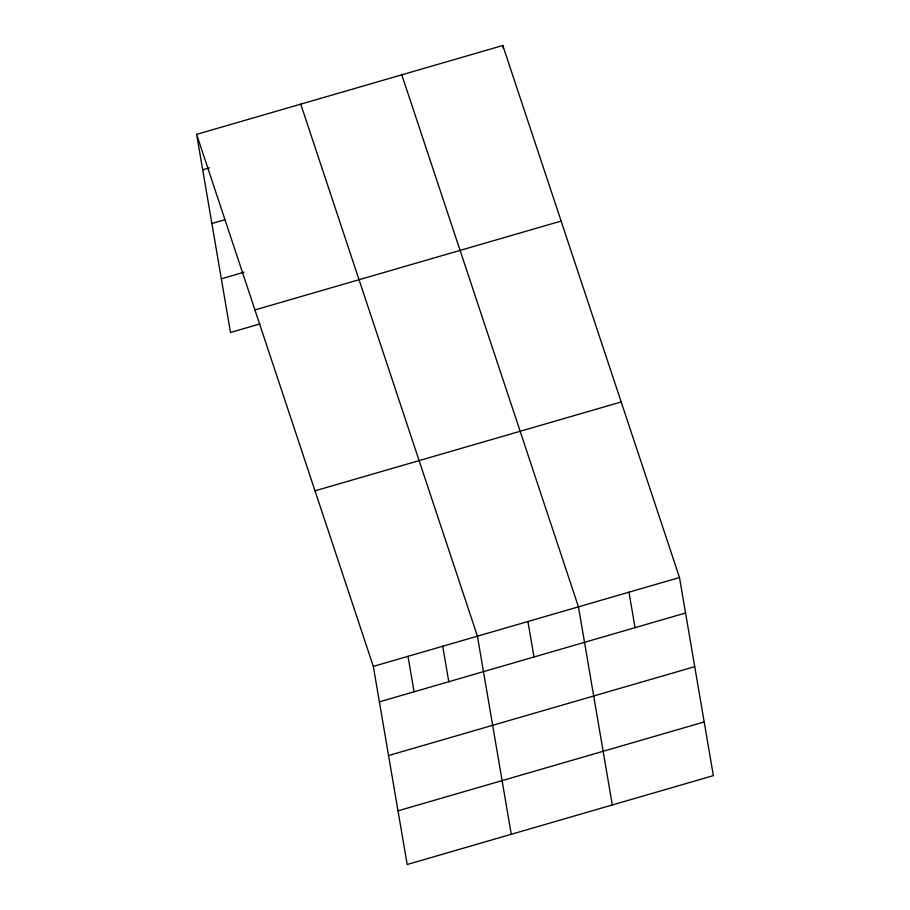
<?xml version="1.0" encoding="UTF-8"?>
<svg xmlns="http://www.w3.org/2000/svg" width="910" height="910" viewBox="0 0 910 910"><rect width="100%" height="100%" fill="white"/><g stroke="black" fill="none" stroke-linecap="round" stroke-linejoin="round"><path stroke-width="1.36" d="M196.64 134.362L502.82 45.5L679.497 577.532L713.36 775.638L407.179 864.5L373.316 666.393L196.64 134.362L230.503 332.468L259.862 323.949M202.702 169.84L209.38 167.895M211.882 223.507L225.225 219.629M221.335 278.801L244.017 272.215M254.948 309.935L561.129 221.073M315.008 490.831L621.2 401.958M373.316 666.393L679.497 577.532M379.379 701.86L685.56 612.999M388.547 755.539L694.728 666.666M398 810.833L704.181 721.96M401.788 74.825L578.453 606.856L612.316 804.963M300.744 104.15L477.42 636.181L511.272 834.288M628.981 592.194L635.043 627.661M502.82 45.5L503.287 48.23M527.937 621.519L533.999 656.986M442.715 646.259L448.778 681.726M408.01 656.326L414.073 691.793"/></g></svg>
